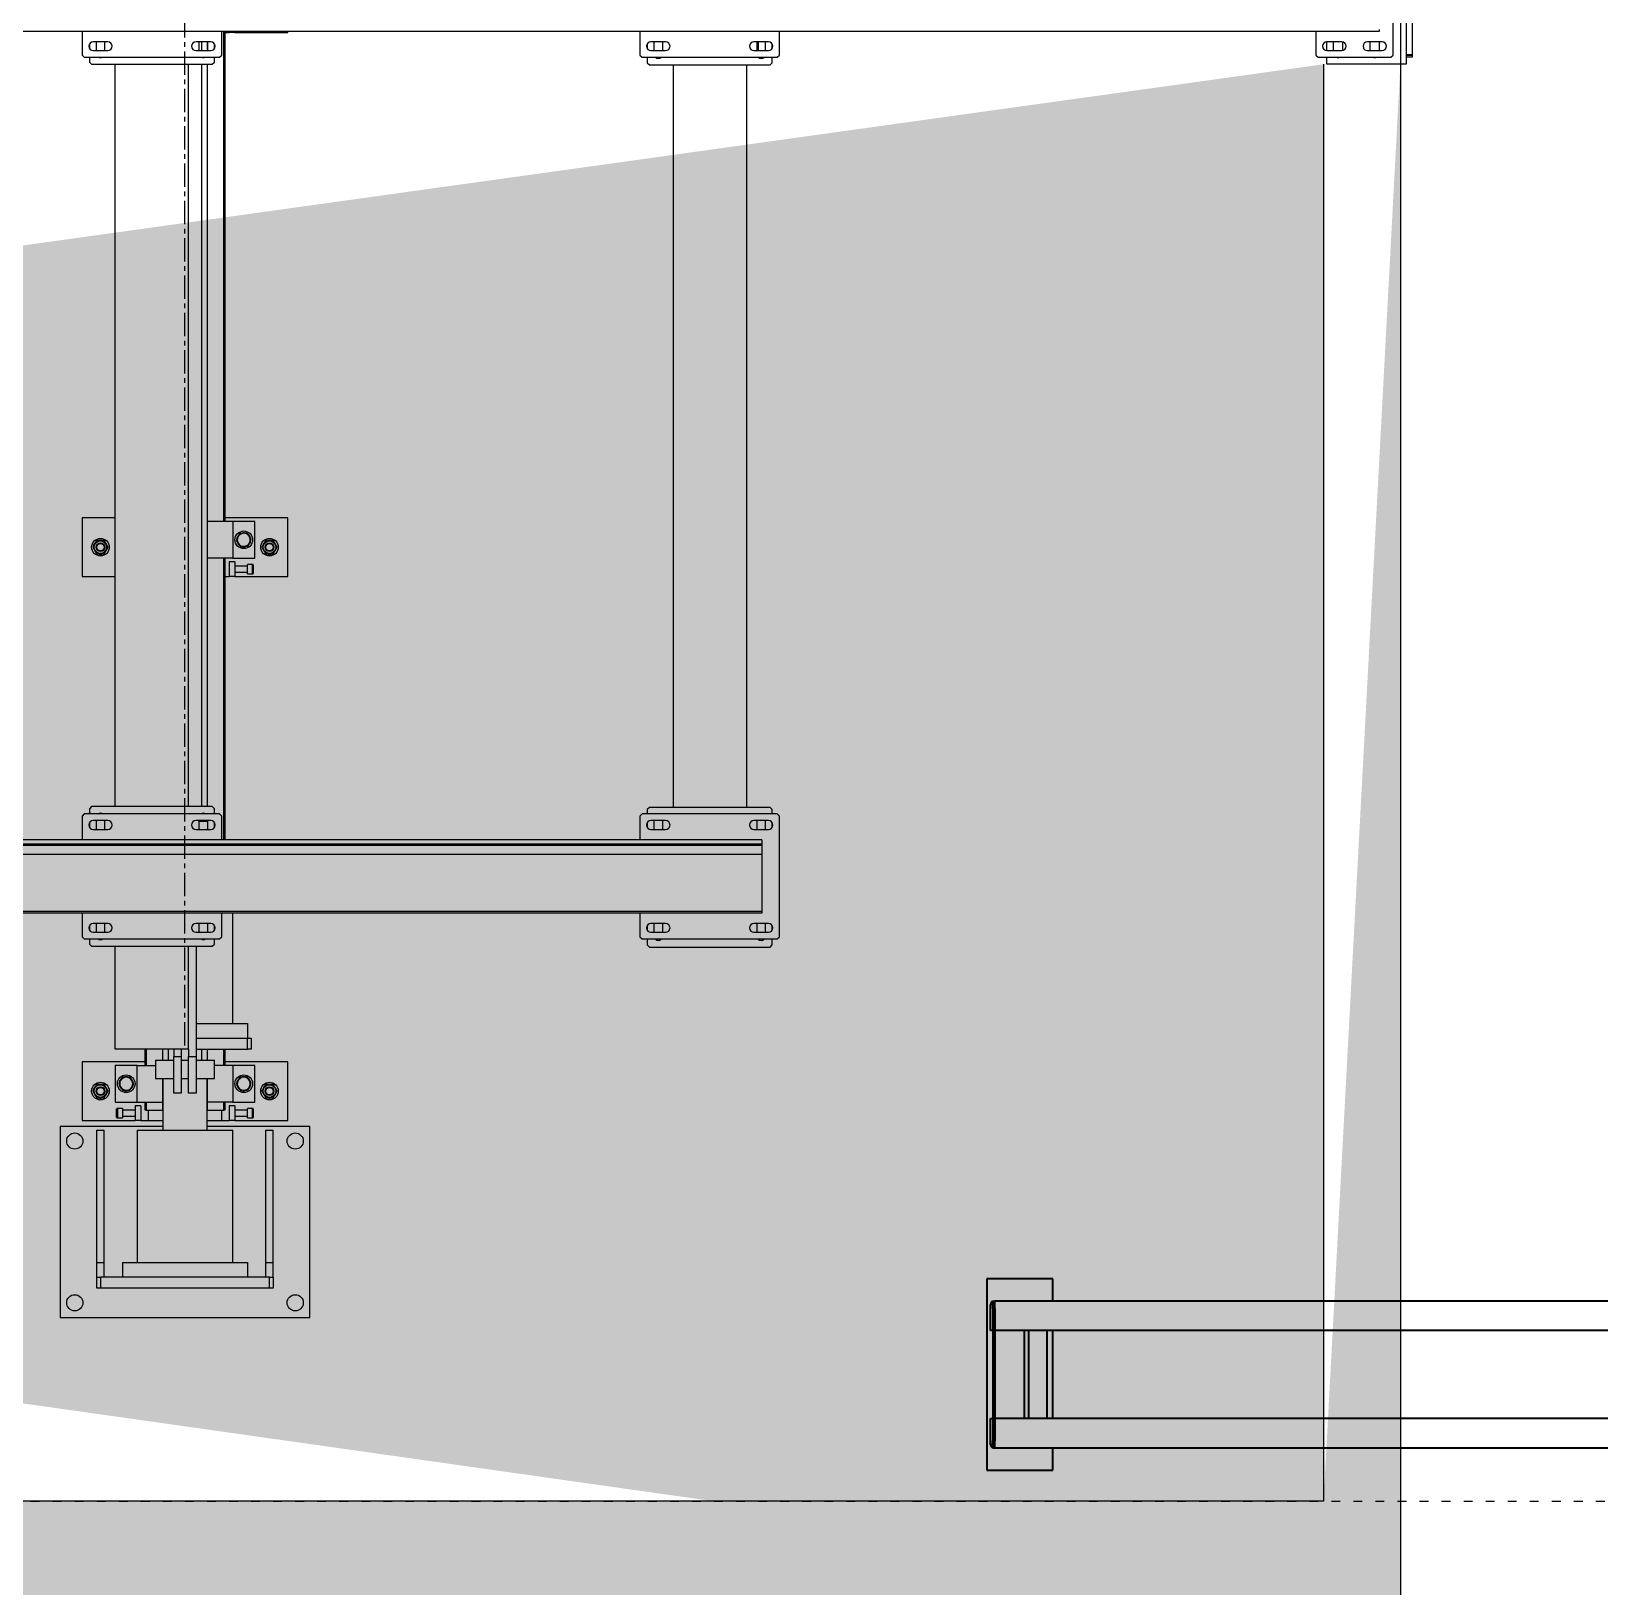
# Model space of a CAD drawing. Header units: millimetres. Extents: x 6622 to 532820, y 3370 to 359312.
# Drawn here: x 470641 to 472775, y 267924 to 270040 of the extents above; entities that cross this region are included whole.
import ezdxf

# ---------------------------------------------------------------- set-up
doc = ezdxf.new("R2010")
doc.units = ezdxf.units.MM
doc.linetypes.add('ACAD_ISO03W100', pattern=[30, 12, -18])
doc.linetypes.add('CENTER', pattern=[50.8, 31.75, -6.35, 6.35, -6.35])

# ---------------------------------------------------------------- blocks, each defined once
blk = doc.blocks.new('A$C6F3A12F4')
at = {"color": 2, "linetype": 'Continuous', "lineweight": 25}
for p, q in [((44370.2, 3511.9), (44630.2, 3511.9)), ((44370.2, 3503.9), (44630.2, 3503.9)), ((44452.7, 3519.9), (44616.7, 3519.9)), ((44453.7, 3519.9), (44617.7, 3519.9)), ((44616.7, 3511.9), (44616.7, 3519.9)), ((44617.7, 3511.9), (44617.7, 3519.9)), ((44617.7, 3519.9), (44620.7, 3519.9)), ((44620.7, 3519.9), (44620.7, 3511.9)), ((44630.2, 3511.9), (44630.2, 3503.9)), ((44630.2, 3503.9), (44630.2, 3403.9)), ((44617.7, 3494), (44453.7, 3494)), ((44599.7, 3479), (44599.7, 3459)), ((44611.7, 3459), (44611.7, 3479)), ((44620.7, 3491), (44617.7, 3494)), ((44620.7, 3392), (44620.7, 3491)), ((44583.1, 3475), (44585.7, 3475)), ((44585.7, 3475), (44585.7, 225)), ((44599.7, 3474.9), (44611.7, 3474.9)), ((44611.7, 3462.9), (44599.7, 3462.9)), ((44599.7, 3424), (44599.7, 3404)), ((44599.8, 3424.9), (44611.6, 3424.9)), ((44611.7, 3404), (44611.7, 3424)), ((44611.7, 3412.9), (44599.7, 3412.9)), ((44611.7, 3403.9), (44599.7, 3403.9)), ((44630.2, 3403.9), (44620.7, 3403.9)), ((44585.7, 3389), (44617.7, 3389)), ((44617.7, 3389), (44620.7, 3392)), ((44617.7, 2659), (44585.7, 2659)), ((44608.9, 2649.1), (44602.5, 2649.1)), ((44620.7, 2656), (44617.7, 2659)), ((44620.7, 2472), (44620.7, 2656)), ((44628.2, 2649.1), (44620.7, 2649.1)), ((44631.2, 2646.1), (44628.2, 2649.1)), ((45644.2, 2649.1), (45641.2, 2646.1)), ((45650.2, 2649.1), (45644.2, 2649.1)), ((45653.2, 2659), (45650.2, 2656)), ((45650.2, 2656), (45650.2, 2472)), ((45817.2, 2659), (45653.2, 2659)), ((45668.4, 2649.1), (45662, 2649.1)), ((45808.4, 2649.1), (45802, 2649.1)), ((45820.2, 2656), (45817.2, 2659)), ((45820.2, 2472), (45820.2, 2656)), ((45828.2, 2649.1), (45820.2, 2649.1)), ((45831.2, 2646.1), (45828.2, 2649.1)), ((44599.7, 2644), (44599.7, 2624)), ((44611.7, 2640.1), (44599.7, 2640.1)), ((44599.7, 2630.1), (44611.7, 2630.1)), ((44599.7, 2628.1), (44611.7, 2628.1)), ((44611.7, 2624), (44611.7, 2644)), ((44631.2, 2482.1), (44631.2, 2646.1)), ((45641.2, 2646.1), (45641.2, 2482.1)), ((45659.2, 2644), (45659.2, 2624)), ((45671.2, 2640.1), (45659.2, 2640.1)), ((45659.2, 2628.1), (45671.2, 2628.1)), ((45671.2, 2624), (45671.2, 2644)), ((45685.2, 2635), (45685.2, 1065)), ((45685.2, 2635), (45690.6, 2635)), ((45690.6, 1065), (45690.6, 2635)), ((45690.6, 2635), (45693.2, 2635)), ((45693.2, 2635), (45693.2, 1065)), ((45693.2, 2635), (45705.2, 2635)), ((45705.2, 2635), (45705.2, 1065)), ((45705.2, 2635), (45782.6, 2635)), ((45782.6, 1065), (45782.6, 2635)), ((45782.6, 2635), (45785.2, 2635)), ((45785.2, 2635), (45785.2, 1065)), ((45799.2, 2644), (45799.2, 2624)), ((45811.2, 2640.1), (45799.2, 2640.1)), ((45799.2, 2628.1), (45811.2, 2628.1)), ((45811.2, 2624), (45811.2, 2644)), ((45831.2, 2482.1), (45831.2, 2646.1)), ((44631.2, 2614.1), (45641.2, 2614.1)), ((44599.7, 2504), (44599.7, 2484)), ((44611.7, 2500.1), (44599.7, 2500.1)), ((44611.7, 2484), (44611.7, 2504)), ((44631.2, 2514.1), (45641.2, 2514.1)), ((45659.2, 2504), (45659.2, 2484)), ((45671.2, 2500.1), (45659.2, 2500.1)), ((45671.2, 2484), (45671.2, 2504)), ((45799.2, 2504), (45799.2, 2484)), ((45811.2, 2500.1), (45799.2, 2500.1)), ((45811.2, 2484), (45811.2, 2504)), ((44599.7, 2488.1), (44611.7, 2488.1)), ((44602.2, 2479.1), (44609.2, 2479.1)), ((44620.7, 2479.1), (44628.2, 2479.1)), ((44628.2, 2479.1), (44631.2, 2482.1)), ((45641.2, 2482.1), (45644.2, 2479.1)), ((45644.2, 2479.1), (45650.2, 2479.1)), ((45659.2, 2488.1), (45671.2, 2488.1)), ((45661.8, 2479.1), (45668.6, 2479.1)), ((45799.2, 2488.1), (45811.2, 2488.1)), ((45801.8, 2479.1), (45808.7, 2479.1)), ((45820.2, 2479.1), (45828.2, 2479.1)), ((45828.2, 2479.1), (45831.2, 2482.1)), ((44585.7, 2469), (44617.7, 2469)), ((44617.7, 2469), (44620.7, 2472)), ((45650.2, 2472), (45653.2, 2469)), ((45653.2, 2469), (45685.2, 2469)), ((45785.2, 2469), (45817.2, 2469)), ((45817.2, 2469), (45820.2, 2472)), ((46075.2, 2020), (46075.2, 1880)), ((46335.2, 2020), (46075.2, 2020)), ((46335.2, 1680), (46335.2, 2020)), ((44587.2, 1990), (44585.7, 1990)), ((44587.2, 1918), (44587.2, 1990)), ((45247.2, 1990), (45247.2, 1904)), ((45327.2, 1990), (45247.2, 1990)), ((45327.2, 1918), (45327.2, 1990)), ((46067.2, 1990), (45987.2, 1990)), ((45987.2, 1990), (45987.2, 1904)), ((46067.2, 1918), (46067.2, 1990)), ((45296.7, 1965), (45296.2, 1965)), ((46036.8, 1965), (46036.2, 1965)), ((46080.2, 1960), (46080.2, 1970)), ((46260.2, 1970), (46080.2, 1970)), ((46260.2, 1960), (46260.2, 1970)), ((46280.2, 1970), (46260.2, 1970)), ((46280.2, 1965), (46280.2, 1970)), ((46280.2, 1970), (46295.2, 1970)), ((46295.2, 1965), (46280.2, 1965)), ((46280.2, 1965), (46280.2, 1735)), ((46295.2, 1970), (46295.2, 1965)), ((46295.2, 1965), (46295.2, 1735)), ((45302.2, 1945), (45252.2, 1945)), ((45252.2, 1945), (45252.2, 1915)), ((45296.6, 1963.2), (45296.2, 1963.2)), ((45296.3, 1962.2), (45296.6, 1963.2)), ((45302.2, 1915), (45302.2, 1945)), ((45310.7, 1942), (45310.7, 1935)), ((45323.7, 1942), (45310.7, 1942)), ((45311.7, 1943), (45322.7, 1943)), ((45323.7, 1935), (45323.7, 1942)), ((46042.2, 1945), (45992.2, 1945)), ((45992.2, 1945), (45992.2, 1915)), ((46036.6, 1963.2), (46036.2, 1963.2)), ((46036.3, 1962.2), (46036.6, 1963.2)), ((46042.2, 1915), (46042.2, 1945)), ((46050.7, 1942), (46050.7, 1935)), ((46063.7, 1942), (46050.7, 1942)), ((46051.7, 1943), (46062.7, 1943)), ((46063.7, 1935), (46063.7, 1942)), ((46260.2, 1960), (46080.2, 1960)), ((46280.2, 1960), (46260.2, 1960)), ((45272.2, 1937.3), (45268, 1934.4)), ((45268.7, 1924.2), (45273.4, 1922)), ((45276.4, 1940.2), (45272.2, 1937.3)), ((45273.4, 1922), (45278, 1919.8)), ((45281, 1938), (45276.4, 1940.2)), ((45278, 1919.8), (45282.2, 1922.7)), ((45285.6, 1935.8), (45281, 1938)), ((45282.2, 1922.7), (45286.4, 1925.6)), ((45286.8, 1930), (45286.1, 1930)), ((45286.6, 1928.2), (45286.2, 1928.2)), ((45286.4, 1927.4), (45286.6, 1928.2)), ((45323.7, 1935), (45310.7, 1935)), ((45313.2, 1935), (45313.2, 1918)), ((45321.2, 1918), (45321.2, 1935)), ((45935.2, 1935), (45955.2, 1935)), ((45935.2, 1865), (45935.2, 1935)), ((45955.2, 1940), (45970.2, 1940)), ((45955.2, 1935), (45955.2, 1940)), ((45970.2, 1935), (45955.2, 1935)), ((45955.2, 1865), (45955.2, 1935)), ((45970.2, 1940), (45970.2, 1935)), ((45970.2, 1865), (45970.2, 1935)), ((46012.2, 1937.3), (46008, 1934.4)), ((46008.8, 1924.2), (46013.4, 1922)), ((46016.4, 1940.2), (46012.2, 1937.3)), ((46013.4, 1922), (46018, 1919.8)), ((46021, 1938), (46016.4, 1940.2)), ((46018, 1919.8), (46022.2, 1922.7)), ((46025.7, 1935.8), (46021, 1938)), ((46022.2, 1922.7), (46026.4, 1925.6)), ((46026.7, 1930), (46026.1, 1930)), ((46026.6, 1928.2), (46026.2, 1928.2)), ((46026.4, 1927.4), (46026.6, 1928.2)), ((46063.7, 1935), (46050.7, 1935)), ((46053.2, 1935), (46053.2, 1918)), ((46061.2, 1918), (46061.2, 1935)), ((46260.2, 1935), (46280.2, 1935)), ((46260.2, 1765), (46260.2, 1935)), ((44585.7, 1918), (44587.2, 1918)), ((44585.7, 1910), (44587.2, 1910)), ((44585.7, 1904), (45252.2, 1904)), ((45252.2, 1902.7), (44585.7, 1902.7)), ((44617.7, 1900), (44585.7, 1900)), ((44587.2, 1918), (44587.2, 1910)), ((44587.2, 1904), (44587.2, 1910)), ((44620.7, 1897), (44617.7, 1900)), ((45252.2, 1915), (45302.2, 1915)), ((45252.2, 1915), (45252.2, 1880.2)), ((45302.2, 1915), (45302.2, 1880.2)), ((45302.2, 1904), (45685.2, 1904)), ((45685.2, 1902.7), (45302.2, 1902.7)), ((45307.2, 1918), (45327.2, 1918)), ((45307.2, 1918), (45307.2, 1910)), ((45307.2, 1910), (45327.2, 1910)), ((45327.2, 1918), (45327.2, 1910)), ((45327.2, 1904), (45327.2, 1910)), ((45653.2, 1900), (45650.2, 1897)), ((45685.2, 1900), (45653.2, 1900)), ((45935.2, 1915), (45785.2, 1915)), ((45817.2, 1900), (45785.2, 1900)), ((45820.2, 1897), (45817.2, 1900)), ((45970.2, 1904), (45992.2, 1904)), ((45992.2, 1902.7), (45970.2, 1902.7)), ((45992.2, 1915), (46042.2, 1915)), ((45992.2, 1915), (45992.2, 1890)), ((46042.2, 1915), (46042.2, 1880.2)), ((46042.2, 1904), (46053.2, 1904)), ((46053.2, 1902.7), (46042.2, 1902.7)), ((46047.2, 1918), (46047.2, 1910)), ((46047.2, 1918), (46067.2, 1918)), ((46047.2, 1910), (46067.2, 1910)), ((46053.2, 1904), (46053.2, 1902.7)), ((46053.2, 1880.2), (46053.2, 1902.7)), ((46067.2, 1900), (46053.2, 1900)), ((46067.2, 1918), (46067.2, 1910)), ((46067.2, 1900), (46067.2, 1910)), ((46067.2, 1880), (46067.2, 1900)), ((46260.2, 1915), (46080.2, 1915)), ((46080.2, 1785), (46080.2, 1915)), ((44599.7, 1885), (44599.7, 1865)), ((44611.7, 1881), (44599.7, 1881)), ((44599.7, 1880.2), (44611.7, 1880.2)), ((44609, 1890), (44602.4, 1890)), ((44611.7, 1865), (44611.7, 1885)), ((44620.7, 1713), (44620.7, 1897)), ((44627.2, 1890), (44620.7, 1890)), ((44630.2, 1887), (44627.2, 1890)), ((44630.2, 1723), (44630.2, 1887)), ((44630.2, 1880.2), (45640.2, 1880.2)), ((45643.2, 1890), (45640.2, 1887)), ((45640.2, 1887), (45640.2, 1723)), ((45650.2, 1890), (45643.2, 1890)), ((45650.2, 1897), (45650.2, 1713)), ((45659.2, 1885), (45659.2, 1865)), ((45671.2, 1881), (45659.2, 1881)), ((45659.2, 1880.2), (45660.2, 1880.2)), ((45660.2, 1869), (45660.2, 1881)), ((45668.5, 1890), (45661.9, 1890)), ((45671.2, 1865), (45671.2, 1885)), ((45799.2, 1885), (45799.2, 1865)), ((45811.2, 1881), (45799.2, 1881)), ((45808.5, 1890), (45801.9, 1890)), ((45811.2, 1865), (45811.2, 1885)), ((45820.2, 1713), (45820.2, 1897)), ((45827.2, 1890), (45820.2, 1890)), ((45830.2, 1887), (45827.2, 1890)), ((45830.2, 1723), (45830.2, 1887)), ((45970.2, 1880.2), (45985.2, 1880.2)), ((46010.2, 1890), (45985.2, 1890)), ((45985.2, 1865), (45985.2, 1890)), ((46010.2, 1865), (46010.2, 1890)), ((46010.2, 1880.2), (46053.2, 1880.2)), ((46080.2, 1880), (46010.2, 1880)), ((46053.2, 1880.2), (46053.2, 1880)), ((44611.7, 1872.8), (44599.7, 1872.8)), ((44599.7, 1869), (44611.7, 1869)), ((44620.8, 1872.8), (44620.7, 1872.8)), ((45640.2, 1872.8), (44630.2, 1872.8)), ((45650.2, 1872.8), (45649.6, 1872.8)), ((45660.2, 1872.8), (45659.2, 1872.8)), ((45659.2, 1869), (45671.2, 1869)), ((45799.2, 1869), (45811.2, 1869)), ((45830.2, 1865), (45980.2, 1865)), ((45985.2, 1872.8), (45970.2, 1872.8)), ((45980.2, 1855), (45980.2, 1865)), ((45980.2, 1865), (46030.2, 1865)), ((46030.2, 1865), (46030.2, 1855)), ((45640.2, 1855), (44630.2, 1855)), ((45970.2, 1855), (45830.2, 1855)), ((45970.2, 1855), (45980.2, 1855)), ((45970.2, 1855), (45970.2, 1755)), ((45970.2, 1845), (45980.2, 1845)), ((46030.2, 1855), (45980.2, 1855)), ((45980.2, 1835), (45980.2, 1845)), ((45980.2, 1845), (46030.2, 1845)), ((45985.2, 1845), (45985.2, 1855)), ((46010.2, 1845), (46010.2, 1855)), ((46030.2, 1845), (46030.2, 1835)), ((45970.2, 1835), (45980.2, 1835)), ((45970.2, 1827.2), (45985.2, 1827.2)), ((45985.2, 1819.8), (45970.2, 1819.8)), ((46030.2, 1835), (45980.2, 1835)), ((45985.2, 1810), (45985.2, 1835)), ((46010.2, 1810), (46010.2, 1835)), ((46010.2, 1820), (46080.2, 1820)), ((46053.2, 1819.8), (46010.2, 1819.8)), ((46042.2, 1785), (46042.2, 1819.8)), ((46053.2, 1820), (46053.2, 1819.8)), ((46053.2, 1797.3), (46053.2, 1819.8)), ((46067.2, 1800), (46067.2, 1820)), ((46075.2, 1820), (46075.2, 1680)), ((45970.2, 1797.3), (45992.2, 1797.3)), ((45992.2, 1796), (45970.2, 1796)), ((45985.2, 1810), (46010.2, 1810)), ((45987.2, 1796), (45987.2, 1710)), ((45992.2, 1785), (45992.2, 1810)), ((46042.2, 1797.3), (46053.2, 1797.3)), ((46053.2, 1796), (46042.2, 1796)), ((46053.2, 1800), (46067.2, 1800)), ((46053.2, 1797.3), (46053.2, 1796)), ((46067.2, 1790), (46067.2, 1800)), ((46042.2, 1785), (45992.2, 1785)), ((45992.2, 1785), (45992.2, 1755)), ((46012.9, 1777.7), (46008.4, 1775.2)), ((46017.3, 1780.2), (46012.9, 1777.7)), ((46021.7, 1777.6), (46017.3, 1780.2)), ((46026.1, 1775), (46021.7, 1777.6)), ((46042.2, 1755), (46042.2, 1785)), ((46047.2, 1790), (46047.2, 1782)), ((46047.2, 1790), (46067.2, 1790)), ((46047.2, 1782), (46067.2, 1782)), ((46053.2, 1782), (46053.2, 1765)), ((46061.2, 1765), (46061.2, 1782)), ((46067.2, 1790), (46067.2, 1782)), ((46067.2, 1710), (46067.2, 1782)), ((46080.2, 1785), (46260.2, 1785)), ((45640.2, 1755), (44630.2, 1755)), ((45247.2, 1755), (45247.2, 1710)), ((45327.2, 1710), (45327.2, 1755)), ((45970.2, 1755), (45830.2, 1755)), ((45992.2, 1755), (46042.2, 1755)), ((46008.3, 1765), (46012.7, 1762.4)), ((46012.7, 1762.4), (46017.1, 1759.8)), ((46017.1, 1759.8), (46021.5, 1762.3)), ((46021.5, 1762.3), (46026, 1764.8)), ((46026.6, 1768.2), (46026, 1768.2)), ((46026.7, 1770), (46026.1, 1770)), ((46026.2, 1766.7), (46026.6, 1768.2)), ((46050.7, 1765), (46050.7, 1758)), ((46050.7, 1765), (46063.7, 1765)), ((46050.7, 1758), (46063.7, 1758)), ((46062.7, 1757), (46051.7, 1757)), ((46063.7, 1758), (46063.7, 1765)), ((46260.2, 1765), (46280.2, 1765)), ((44599.7, 1745), (44599.7, 1725)), ((44611.7, 1741), (44599.7, 1741)), ((44599.7, 1729), (44611.7, 1729)), ((44611.7, 1725), (44611.7, 1745)), ((45296.7, 1735), (45296.2, 1735)), ((45296.6, 1733.2), (45296.2, 1733.2)), ((45296.3, 1732.2), (45296.6, 1733.2)), ((45659.2, 1745), (45659.2, 1725)), ((45671.2, 1741), (45659.2, 1741)), ((45659.2, 1729), (45671.2, 1729)), ((45671.2, 1725), (45671.2, 1745)), ((45799.2, 1745), (45799.2, 1725)), ((45811.2, 1741), (45799.2, 1741)), ((45799.2, 1729), (45811.2, 1729)), ((45811.2, 1725), (45811.2, 1745)), ((46036.8, 1735), (46036.2, 1735)), ((46036.6, 1733.2), (46036.2, 1733.2)), ((46036.3, 1732.2), (46036.6, 1733.2)), ((46080.2, 1730), (46080.2, 1740)), ((46260.2, 1740), (46080.2, 1740)), ((46260.2, 1730), (46080.2, 1730)), ((46260.2, 1730), (46260.2, 1740)), ((46280.2, 1740), (46260.2, 1740)), ((46280.2, 1730), (46260.2, 1730)), ((46280.2, 1735), (46295.2, 1735)), ((46280.2, 1730), (46280.2, 1735)), ((46295.2, 1730), (46280.2, 1730)), ((46295.2, 1735), (46295.2, 1730)), ((44585.7, 1710), (44617.7, 1710)), ((44602.4, 1720), (44609, 1720)), ((44617.7, 1710), (44620.7, 1713)), ((44620.7, 1720), (44627.2, 1720)), ((44627.2, 1720), (44630.2, 1723)), ((45247.2, 1710), (45327.2, 1710)), ((45640.2, 1723), (45643.2, 1720)), ((45643.2, 1720), (45650.2, 1720)), ((45650.2, 1713), (45653.2, 1710)), ((45653.2, 1710), (45685.2, 1710)), ((45661.9, 1720), (45668.5, 1720)), ((45785.2, 1710), (45817.2, 1710)), ((45801.9, 1720), (45808.5, 1720)), ((45817.2, 1710), (45820.2, 1713)), ((45820.2, 1720), (45827.2, 1720)), ((45827.2, 1720), (45830.2, 1723)), ((45987.2, 1710), (46067.2, 1710)), ((46075.2, 1680), (46335.2, 1680))]:
    blk.add_line(p, q, dxfattribs=at)
at = {"color": 2, "linetype": 'Continuous', "lineweight": 25, "flags": 128}
for points in [[(45296.7, 1965), (45296.6, 1966.9), (45296.3, 1967.9)], [(46036.8, 1965), (46036.6, 1966.9), (46036.3, 1967.9)], [(46026.7, 1770), (46026.6, 1771.9), (46026.2, 1773.3)], [(45296.7, 1735), (45296.6, 1736.9), (45296.3, 1737.9)], [(46036.8, 1735), (46036.6, 1736.9), (46036.3, 1737.9)]]:
    blk.add_lwpolyline(points, dxfattribs=at)
at = {"color": 2, "linetype": 'Continuous', "lineweight": 25}
for centre, radius in [((46095.2, 2000), 11), ((46315.2, 2000), 11), ((45287.2, 1965), 12), ((45287.2, 1965), 8.62), ((45287.2, 1965), 6), ((45287.2, 1965), 5), ((46027.2, 1965), 12), ((46027.2, 1965), 8.62), ((46027.2, 1965), 6), ((46027.2, 1965), 5), ((45277.2, 1930), 12), ((46017.2, 1930), 12), ((46017.2, 1770), 12), ((45287.2, 1735), 12), ((45287.2, 1735), 8.62), ((45287.2, 1735), 6), ((45287.2, 1735), 5), ((46027.2, 1735), 12), ((46027.2, 1735), 8.63), ((46027.2, 1735), 6), ((46027.2, 1735), 5), ((46095.2, 1700), 11), ((46315.2, 1700), 11)]:
    blk.add_circle(centre, radius, dxfattribs=at)
for centre, radius, start, end in [((44605.7, 3479), 6, 0, 180), ((44605.7, 3459), 6, 180, 0), ((44615.2, 3468.9), 6, 336.4435, 23.5565), ((44605.7, 3424), 6, 0, 180), ((44615.2, 3418.9), 6, 336.4435, 23.5565), ((44605.7, 3404), 6, 180, 0), ((44605.7, 2644), 6, 0, 180), ((45665.2, 2644), 6, 0, 180), ((45805.2, 2644), 6, 0, 180), ((44616.2, 2634.1), 6, 318.5904, 41.4096), ((45816.2, 2634.1), 6, 311.8103, 48.1897), ((44605.7, 2624), 6, 180, 0), ((45665.2, 2624), 6, 180, 0), ((45805.2, 2624), 6, 180, 0), ((44605.7, 2504), 6, 0, 180), ((44616.2, 2494.1), 6, 318.5904, 41.4096), ((45665.2, 2504), 6, 0, 180), ((45805.2, 2504), 6, 0, 180), ((45816.2, 2494.1), 6, 311.8103, 48.1897), ((44605.7, 2484), 6, 180, 0), ((45665.2, 2484), 6, 180, 0), ((45805.2, 2484), 6, 180, 0), ((45287.2, 1965), 9.55, 349.1982, 0), ((46027.2, 1965), 9.55, 349.1982, 0), ((45287.2, 1965), 9.55, 221.2996, 256.7088), ((45311.7, 1942), 1, 90, 180), ((45322.7, 1942), 1, 0, 90), ((46027.2, 1965), 9.55, 221.2996, 256.7088), ((46051.7, 1942), 1, 90, 180), ((46062.7, 1942), 1, 0, 90), ((45277.2, 1930), 9.55, 165.3637, 203.9741), ((45277.2, 1930), 8.87, 124.3653, 184.3653), ((45277.2, 1930), 8.87, 184.3653, 244.3653), ((45277.2, 1930), 9.55, 104.5207, 143.3519), ((45277.2, 1930), 9.55, 224.4516, 265.4367), ((45277.2, 1930), 8.86, 64.3653, 124.3653), ((45277.2, 1930), 8.87, 244.3653, 304.3653), ((45277.2, 1930), 9.55, 42.9611, 84.8708), ((45277.2, 1930), 9.55, 283.449, 324.061), ((45277.2, 1930), 8.87, 4.3653, 64.3653), ((45277.2, 1930), 8.87, 304.3653, 4.3653), ((45277.2, 1930), 9.55, 0, 24.9691), ((45277.2, 1930), 9.55, 349.1982, 0), ((46017.2, 1930), 9.55, 165.3637, 203.9741), ((46017.2, 1930), 8.87, 124.3653, 184.3653), ((46017.2, 1930), 8.87, 184.3653, 244.3653), ((46017.2, 1930), 9.55, 104.5207, 143.3519), ((46017.2, 1930), 9.55, 224.4516, 265.4367), ((46017.2, 1930), 8.87, 64.3653, 124.3653), ((46017.2, 1930), 8.87, 244.3653, 304.3653), ((46017.2, 1930), 9.55, 42.9611, 84.8708), ((46017.2, 1930), 9.55, 283.449, 324.061), ((46017.2, 1930), 8.87, 4.3653, 64.3653), ((46017.2, 1930), 8.87, 304.3653, 4.3653), ((46017.2, 1930), 9.55, 0, 24.9691), ((46017.2, 1930), 9.55, 349.1982, 0), ((44605.7, 1885), 6, 0, 180), ((45655.2, 1875), 6, 146.4427, 213.5573), ((45665.2, 1885), 6, 0, 180), ((45805.2, 1885), 6, 0, 180), ((45815.2, 1875), 6, 326.4427, 33.5573), ((44605.7, 1865), 6, 180, 0), ((44615.2, 1875), 6, 336.4435, 23.5565), ((45665.2, 1865), 6, 180, 0), ((45805.2, 1865), 6, 180, 0), ((46017.2, 1770), 9.55, 159.6568, 200.1031), ((46017.2, 1770), 8.86, 119.2605, 179.2605), ((46017.2, 1770), 9.55, 100.2117, 138.719), ((46017.2, 1770), 8.87, 59.2605, 119.2605), ((46017.2, 1770), 9.55, 39.2327, 78.2787), ((46017.2, 1770), 8.87, 359.2605, 59.2605), ((44605.7, 1745), 6, 0, 180), ((45665.2, 1745), 6, 0, 180), ((45805.2, 1745), 6, 0, 180), ((46017.2, 1770), 8.87, 179.2605, 239.2605), ((46017.2, 1770), 9.55, 218.1131, 259.2938), ((46017.2, 1770), 8.87, 239.2605, 299.2605), ((46017.2, 1770), 9.55, 279.5995, 318.253), ((46017.2, 1770), 8.86, 299.2605, 359.2605), ((46017.2, 1770), 9.55, 349.1982, 0), ((46051.7, 1758), 1, 180, 270), ((46062.7, 1758), 1, 270, 0), ((44615.2, 1735), 6, 336.4435, 23.5565), ((45287.2, 1735), 9.55, 221.2996, 256.7088), ((45287.2, 1735), 9.55, 349.1982, 0), ((45655.2, 1735), 6, 146.4427, 213.5573), ((45815.2, 1735), 6, 326.4427, 33.5573), ((46027.2, 1735), 9.55, 221.2996, 256.7088), ((46027.2, 1735), 9.55, 349.1982, 0), ((44605.7, 1725), 6, 180, 0), ((45665.2, 1725), 6, 180, 0), ((45805.2, 1725), 6, 180, 0)]:
    blk.add_arc(centre, radius, start, end, dxfattribs=at)
for points, knots in [([(45287.2, 1975.4), (45286.4, 1974.9), (45284.8, 1974), (45282.5, 1972.7), (45280.3, 1971.4), (45278.9, 1970.6), (45278.2, 1970.2)], [0, 0, 0, 0, 0.264572, 0.534976, 0.7654, 1, 1, 1, 1]), ([(45278.2, 1970.2), (45278.2, 1969.8), (45278.2, 1968.5), (45278.2, 1966.2), (45278.2, 1963.2), (45278.2, 1961.1), (45278.2, 1959.8)], [0, 0, 0, 0, 0.131003, 0.38054, 0.636178, 1, 1, 1, 1]), ([(45296.2, 1970.2), (45295.4, 1970.6), (45293.8, 1971.6), (45291.5, 1972.9), (45289.3, 1974.2), (45287.9, 1975), (45287.2, 1975.4)], [0, 0, 0, 0, 0.2646547, 0.5351432, 0.7653269, 1, 1, 1, 1]), ([(45296.2, 1959.8), (45296.2, 1961.1), (45296.2, 1963.2), (45296.2, 1966.2), (45296.2, 1968.4), (45296.2, 1969.8), (45296.2, 1970.2)], [0, 0, 0, 0, 0.363821, 0.613049, 0.868997, 1, 1, 1, 1]), ([(46027.2, 1975.4), (46026.4, 1974.9), (46024.8, 1974), (46022.5, 1972.7), (46020.3, 1971.4), (46018.9, 1970.6), (46018.2, 1970.2)], [0, 0, 0, 0, 0.264655, 0.534831, 0.765327, 1, 1, 1, 1]), ([(46018.2, 1970.2), (46018.2, 1969.8), (46018.2, 1968.5), (46018.2, 1966.2), (46018.2, 1963.2), (46018.2, 1961.1), (46018.2, 1959.8)], [0, 0, 0, 0, 0.131003, 0.38054, 0.636178, 1, 1, 1, 1]), ([(46036.2, 1970.2), (46035.4, 1970.6), (46033.8, 1971.6), (46031.5, 1972.9), (46029.3, 1974.2), (46027.9, 1975), (46027.2, 1975.4)], [0, 0, 0, 0, 0.264347, 0.534834, 0.765328, 1, 1, 1, 1]), ([(46036.2, 1959.8), (46036.2, 1961.1), (46036.2, 1963.2), (46036.2, 1966.2), (46036.2, 1968.4), (46036.2, 1969.8), (46036.2, 1970.2)], [0, 0, 0, 0, 0.363821, 0.613049, 0.868997, 1, 1, 1, 1]), ([(45278.2, 1959.8), (45279, 1959.4), (45280.6, 1958.4), (45282.9, 1957.1), (45285.1, 1955.8), (45286.5, 1955), (45287.2, 1954.6)], [0, 0, 0, 0, 0.264572, 0.534976, 0.7654, 1, 1, 1, 1]), ([(45287.2, 1954.6), (45288, 1955.1), (45289.6, 1956), (45291.9, 1957.3), (45294.1, 1958.6), (45295.5, 1959.4), (45296.2, 1959.8)], [0, 0, 0, 0, 0.264347, 0.534834, 0.765328, 1, 1, 1, 1]), ([(46018.2, 1959.8), (46019, 1959.4), (46020.6, 1958.4), (46022.9, 1957.1), (46025.1, 1955.8), (46026.5, 1955), (46027.2, 1954.6)], [0, 0, 0, 0, 0.264655, 0.534831, 0.765327, 1, 1, 1, 1]), ([(46027.2, 1954.6), (46028, 1955.1), (46029.6, 1956), (46031.9, 1957.3), (46034.1, 1958.6), (46035.5, 1959.4), (46036.2, 1959.8)], [0, 0, 0, 0, 0.2646547, 0.5351428, 0.7653269, 1, 1, 1, 1]), ([(45268, 1934.4), (45268, 1934), (45268.1, 1932.3), (45268.3, 1930.6), (45268.4, 1929.3)], [0, 0, 0, 0, 0.253032, 1, 1, 1, 1]), ([(45268.4, 1929.3), (45268.5, 1927.7), (45268.6, 1925.9), (45268.7, 1924.3), (45268.7, 1924.2)], [0, 0, 0, 0, 0.97299, 1, 1, 1, 1]), ([(45286, 1930.7), (45285.9, 1932), (45285.8, 1933.7), (45285.7, 1935.4), (45285.6, 1935.8)], [0, 0, 0, 0, 0.746911, 1, 1, 1, 1]), ([(45286.4, 1925.6), (45286.4, 1925.6), (45286.3, 1927.3), (45286.2, 1929), (45286, 1930.7)], [0, 0, 0, 0, 0.026961, 1, 1, 1, 1]), ([(46008, 1934.4), (46008, 1934), (46008.1, 1932.3), (46008.3, 1930.6), (46008.4, 1929.3)], [0, 0, 0, 0, 0.253073, 1, 1, 1, 1]), ([(46008.4, 1929.3), (46008.5, 1927.7), (46008.6, 1925.9), (46008.7, 1924.3), (46008.8, 1924.2)], [0, 0, 0, 0, 0.97299, 1, 1, 1, 1]), ([(46026, 1930.7), (46025.9, 1932), (46025.8, 1933.7), (46025.7, 1935.4), (46025.7, 1935.8)], [0, 0, 0, 0, 0.746966, 1, 1, 1, 1]), ([(46026.4, 1925.6), (46026.4, 1925.6), (46026.3, 1927.3), (46026.2, 1929), (46026, 1930.7)], [0, 0, 0, 0, 0.0270117, 1, 1, 1, 1]), ([(46008.4, 1775.2), (46008.4, 1774.8), (46008.4, 1773.1), (46008.4, 1771.4), (46008.3, 1770.1)], [0, 0, 0, 0, 0.253064, 1, 1, 1, 1]), ([(46026.1, 1769.9), (46026.1, 1771.2), (46026.1, 1772.9), (46026.1, 1774.6), (46026.1, 1775)], [0, 0, 0, 0, 0.746929, 1, 1, 1, 1]), ([(46008.3, 1770.1), (46008.3, 1768.4), (46008.3, 1766.7), (46008.3, 1765), (46008.3, 1765)], [0, 0, 0, 0, 0.9730062, 1, 1, 1, 1]), ([(46026, 1764.8), (46026, 1764.8), (46026, 1766.5), (46026.1, 1768.2), (46026.1, 1769.9)], [0, 0, 0, 0, 0.027003, 1, 1, 1, 1]), ([(45287.2, 1745.4), (45286.4, 1744.9), (45284.8, 1744), (45282.5, 1742.7), (45280.3, 1741.4), (45278.9, 1740.6), (45278.2, 1740.2)], [0, 0, 0, 0, 0.264572, 0.534976, 0.7654, 1, 1, 1, 1]), ([(45278.2, 1740.2), (45278.2, 1739.8), (45278.2, 1738.5), (45278.2, 1736.2), (45278.2, 1733.2), (45278.2, 1731.1), (45278.2, 1729.8)], [0, 0, 0, 0, 0.1310035, 0.3805405, 0.636178, 1, 1, 1, 1]), ([(45278.2, 1729.8), (45279, 1729.4), (45280.6, 1728.4), (45282.9, 1727.1), (45285.1, 1725.8), (45286.5, 1725), (45287.2, 1724.6)], [0, 0, 0, 0, 0.264572, 0.534976, 0.7654, 1, 1, 1, 1]), ([(45296.2, 1740.2), (45295.4, 1740.6), (45293.8, 1741.6), (45291.5, 1742.9), (45289.3, 1744.2), (45287.9, 1745), (45287.2, 1745.4)], [0, 0, 0, 0, 0.2646547, 0.5351428, 0.7653269, 1, 1, 1, 1]), ([(45287.2, 1724.6), (45288, 1725.1), (45289.6, 1726), (45291.9, 1727.3), (45294.1, 1728.6), (45295.5, 1729.4), (45296.2, 1729.8)], [0, 0, 0, 0, 0.264347, 0.534834, 0.765328, 1, 1, 1, 1]), ([(45296.2, 1729.8), (45296.2, 1731.1), (45296.2, 1733.2), (45296.2, 1736.2), (45296.2, 1738.4), (45296.2, 1739.8), (45296.2, 1740.2)], [0, 0, 0, 0, 0.363821, 0.613048, 0.868997, 1, 1, 1, 1]), ([(46027.2, 1745.4), (46026.4, 1744.9), (46024.8, 1744), (46022.5, 1742.7), (46020.3, 1741.4), (46018.9, 1740.6), (46018.2, 1740.2)], [0, 0, 0, 0, 0.264655, 0.534831, 0.765327, 1, 1, 1, 1]), ([(46018.2, 1740.2), (46018.2, 1739.8), (46018.2, 1738.5), (46018.2, 1736.2), (46018.2, 1733.2), (46018.2, 1731.1), (46018.2, 1729.8)], [0, 0, 0, 0, 0.1310035, 0.3805405, 0.636178, 1, 1, 1, 1]), ([(46018.2, 1729.8), (46019, 1729.4), (46020.6, 1728.4), (46022.9, 1727.1), (46025.1, 1725.8), (46026.5, 1725), (46027.2, 1724.6)], [0, 0, 0, 0, 0.264655, 0.534831, 0.765327, 1, 1, 1, 1]), ([(46036.2, 1740.2), (46035.4, 1740.6), (46033.8, 1741.6), (46031.5, 1742.9), (46029.3, 1744.2), (46027.9, 1745), (46027.2, 1745.4)], [0, 0, 0, 0, 0.264347, 0.534834, 0.765328, 1, 1, 1, 1]), ([(46027.2, 1724.6), (46028, 1725.1), (46029.6, 1726), (46031.9, 1727.3), (46034.1, 1728.6), (46035.5, 1729.4), (46036.2, 1729.8)], [0, 0, 0, 0, 0.2646547, 0.5351428, 0.7653269, 1, 1, 1, 1]), ([(46036.2, 1729.8), (46036.2, 1731.1), (46036.2, 1733.2), (46036.2, 1736.2), (46036.2, 1738.4), (46036.2, 1739.8), (46036.2, 1740.2)], [0, 0, 0, 0, 0.363821, 0.613048, 0.868997, 1, 1, 1, 1])]:
    blk.add_open_spline(points, degree=3, knots=knots, dxfattribs=at)
blk = doc.blocks.new('A$C03807C4E')
at = {"color": 3, "linetype": 'Continuous', "lineweight": 35}
for p, q in [((90, 260), (0, 260)), ((0, 260), (0, 0)), ((90, 230), (90, 260)), ((5, 190), (5, 225)), ((8, 230), (11, 230)), ((8, 220), (8, 230)), ((11, 220), (8, 220)), ((8, 220), (8, 40)), ((8911, 230), (11, 230)), ((11, 225), (11, 230)), ((11, 190), (11, 225)), ((11, 220), (11, 40)), ((8, 190), (5, 190)), ((8911, 190), (11, 190)), ((51, 190), (51, 70)), ((57, 70), (57, 190)), ((82, 70), (82, 190)), ((90, 70), (90, 190)), ((5, 70), (8, 70)), ((5, 35), (5, 70)), ((8911, 70), (11, 70)), ((11, 35), (11, 70)), ((8, 40), (11, 40)), ((8, 30), (8, 40)), ((11, 30), (8, 30)), ((11, 30), (11, 35)), ((8911, 30), (11, 30)), ((90, 0), (90, 30)), ((0, 0), (90, 0))]:
    blk.add_line(p, q, dxfattribs=at)
for centre, start, end in [((10, 225), 113.5782, 180), ((10, 35), 180, 246.4218)]:
    blk.add_arc(centre, 5, start, end, dxfattribs=at)

msp = doc.modelspace()

# ---------------------------------------------------------------- hatches: boundary and pattern name
h = msp.add_hatch()
h.set_pattern_fill('ANGLE', color=3, scale=5)
h.set_pattern_definition([(0, (0, 0), (0, 34.925), [25.4, -9.525]), (90, (0, 0), (-34.925, 2e-15), [25.4, -9.525])])
edge = h.paths.add_edge_path()
edge.add_line((457414.55, 270044.997), (457414.55, 267907.595))
edge.add_line((457535, 270044.997), (457535, 268040))
edge.add_line((472399.364, 268040), (457535, 268040))
edge.add_line((472503.909, 267907.595), (457414.55, 267907.595))
edge.add_line((472399.364, 269994.998), (472399.364, 268040))
edge.add_line((472503.909, 269994.998), (472503.909, 267907.595))
h.paths.add_polyline_path([(455537.256, 268490), (455537.256, 269590), (455087.256, 269590), (455087.256, 268490)], flags=9)

# ---------------------------------------------------------------- linework, layer by layer
at = {"color": 1, "linetype": 'CENTER'}
msp.add_line((470850, 268660), (470850, 314819.539), dxfattribs=at)
at = {"color": 3}
for p, q in [((472399.364, 269994.998), (472399.364, 268040)), ((472503.909, 269994.998), (472503.909, 267907.595)), ((472399.364, 268040), (457535, 268040))]:
    msp.add_line(p, q, dxfattribs=at)
at = {"color": 2, "linetype": 'ACAD_ISO03W100'}
msp.add_line((388950, 268040), (517950, 268040), dxfattribs=at)

# ---------------------------------------------------------------- block references
at = {"color": 0, "rotation": 270}
msp.add_blockref('A$C6F3A12F4', (469000, 314625.198), dxfattribs=at)
at = {"color": 3}
msp.add_blockref('A$C03807C4E', (471941.129, 268082.336), dxfattribs=at)

doc.saveas('drawing.dxf')
